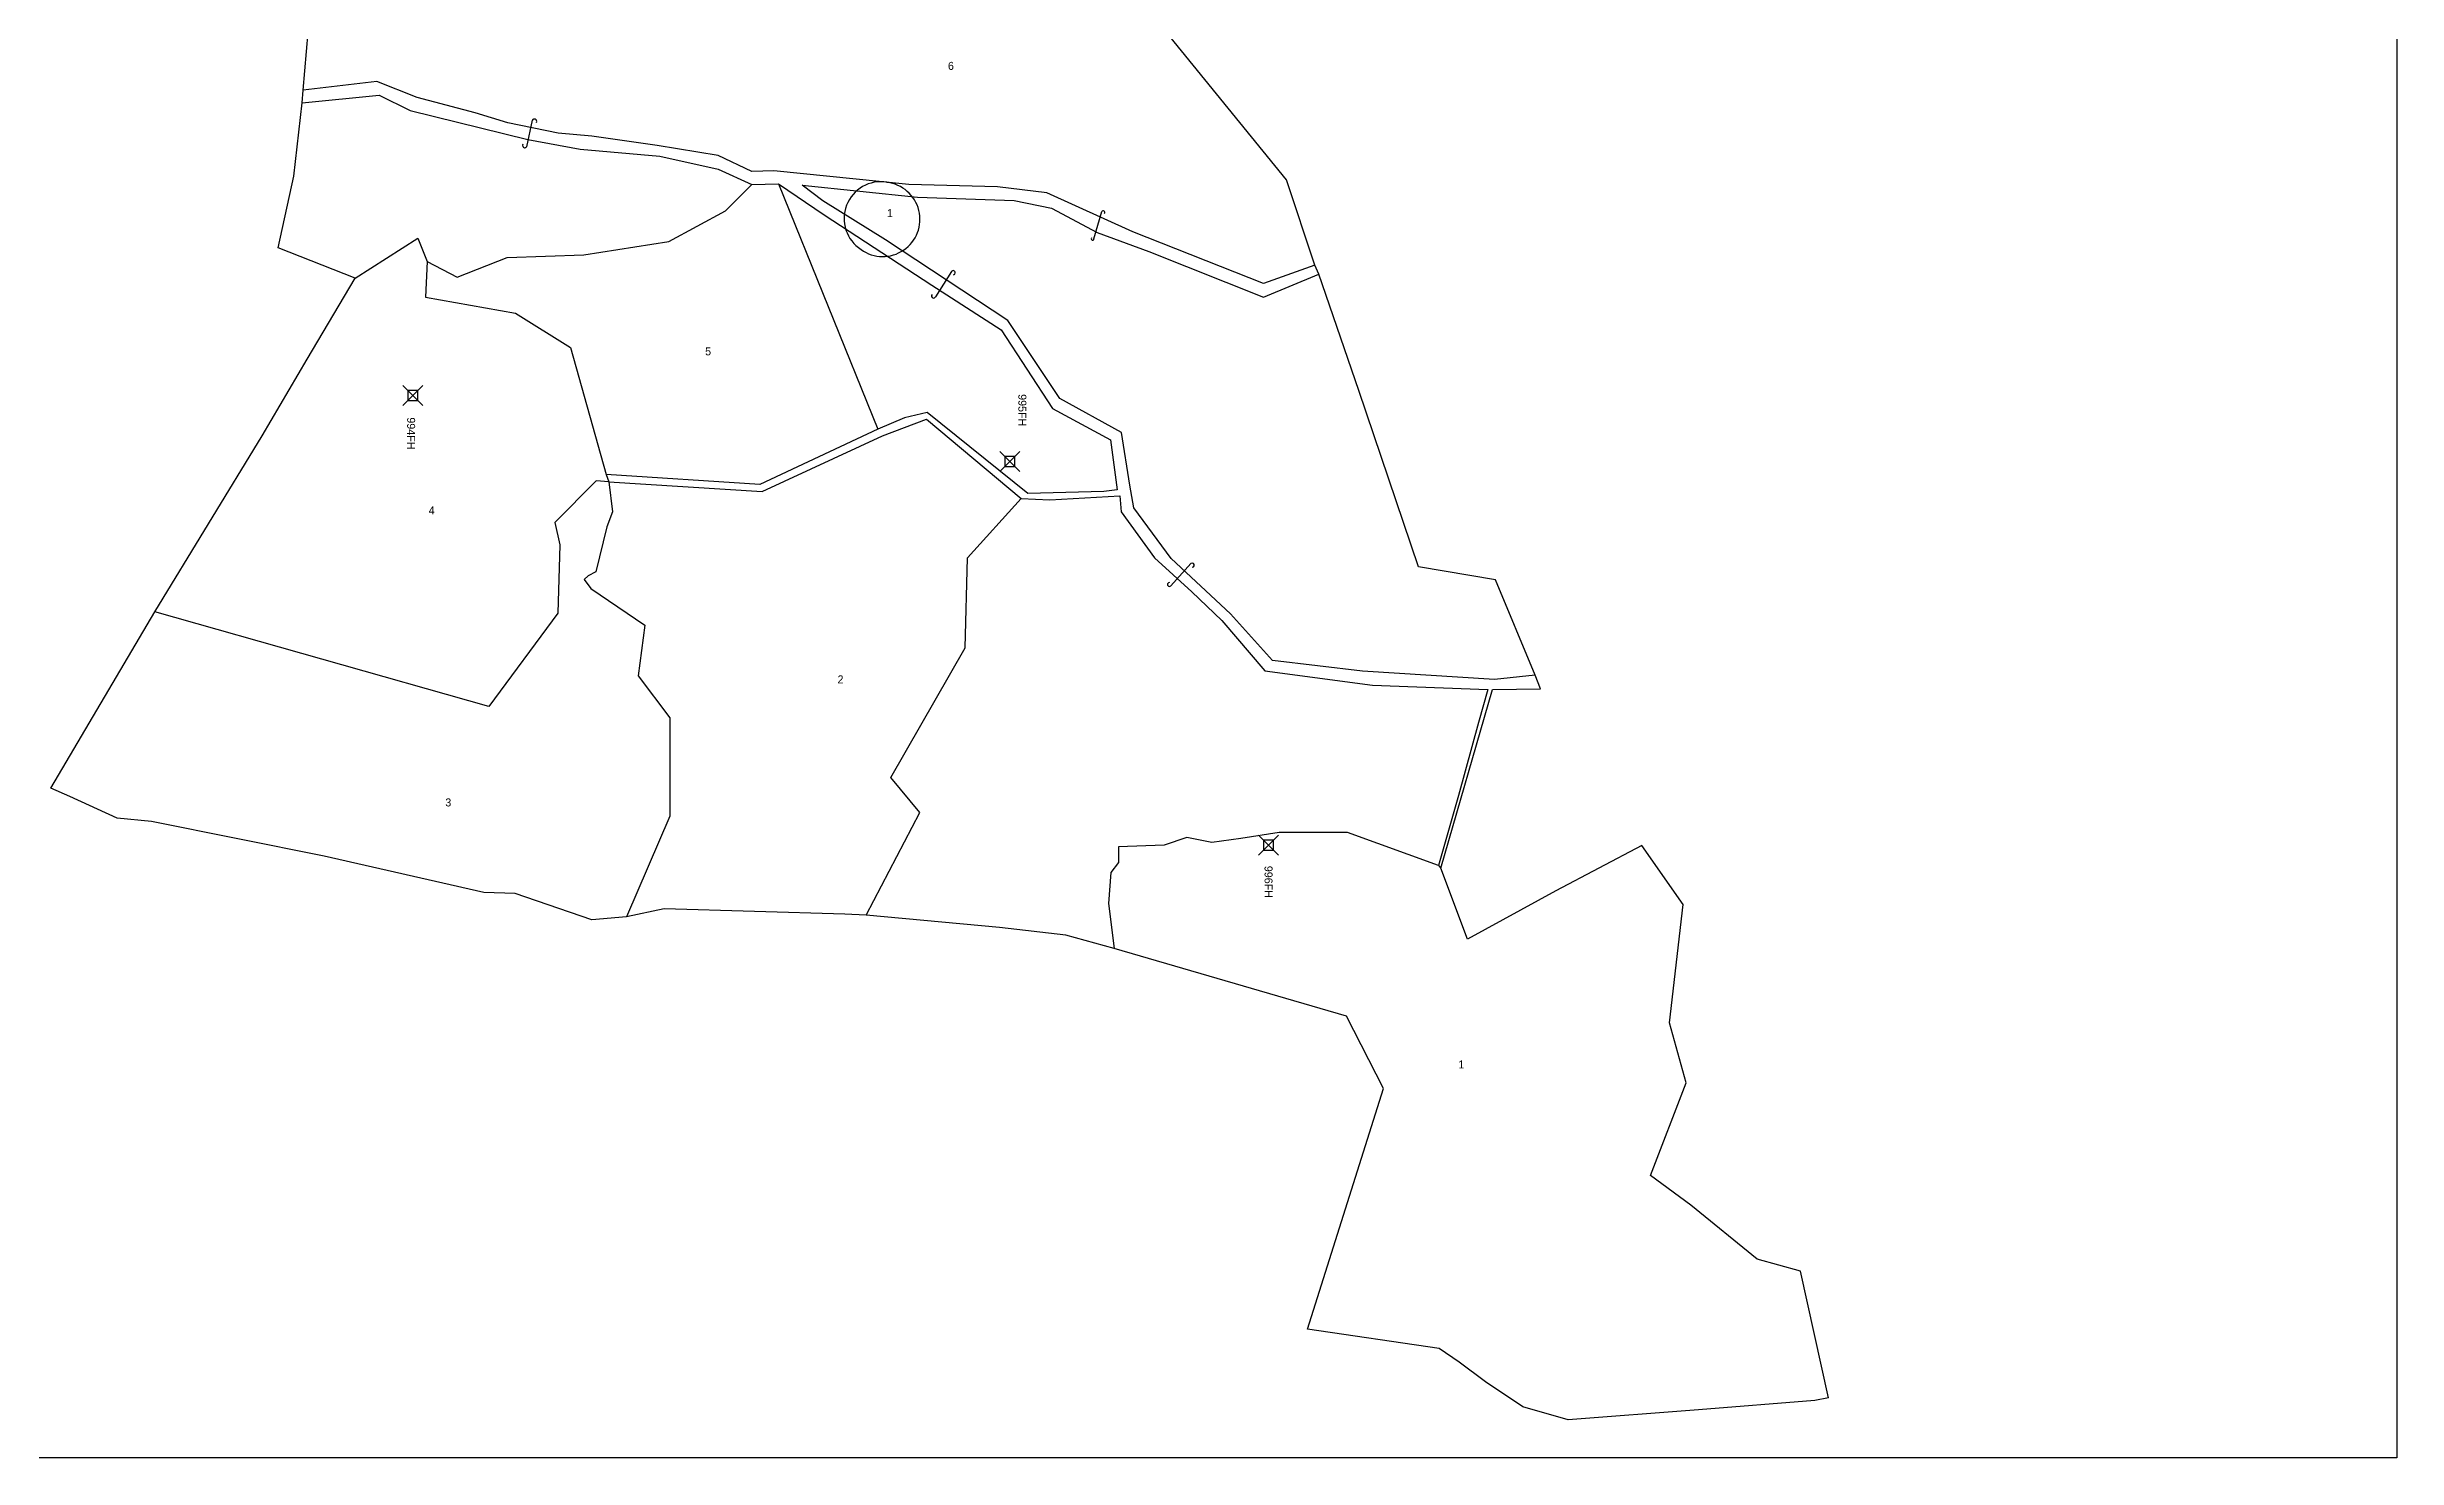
# Model space of a CAD drawing. Extents: x 149220 to 150985, y 177779 to 179546.
# Drawn here: x 149810 to 150985, y 177779 to 178484 of the extents above; entities that cross this region are included whole.
import ezdxf

# ---------------------------------------------------------------- set-up
doc = ezdxf.new("R2010")
doc.units = 0
doc.header["$MEASUREMENT"] = 0
doc.header["$PDMODE"] = 67
doc.header["$PDSIZE"] = 5
for name, color, linetype in [('BORDER-B', 3, 'CONTINUOUS'), ('IMAGE', 7, 'CONTINUOUS'), ('LINK', 4, 'CONTINUOUS'), ('NO', 1, 'CONTINUOUS'), ('PARCEL', 6, 'CONTINUOUS'), ('ROAD', 2, 'CONTINUOUS'), ('TRIG-P', 2, 'CONTINUOUS'), ('TRIG-T', 1, 'CONTINUOUS')]:
    doc.layers.add(name, color=color, linetype=linetype)
picture_1 = doc.add_image_def('image1.tif', size_in_pixel=(8329, 8338))

msp = doc.modelspace()

# ---------------------------------------------------------------- linework, layer by layer
at = {"layer": 'BORDER-B'}
for points in [[(150701, 177809.1), (150686.9, 177872.5), (150665.3, 177878.4), (150632.2, 177905.5), (150612, 177920.3), (150629.8, 177966.6), (150621.4, 177996.6), (150628.3, 178055.7), (150607.6, 178085.2), (150564.7, 178062.6), (150520.4, 178038.5), (150507.1, 178073.9), (150532.9, 178163.2), (150557, 178163.6), (150554.3, 178170.4), (150534.4, 178218.1), (150495.9, 178224.6), (150466.1, 178312.8), (150446.1, 178370.8), (150444.2, 178375.3), (150430, 178418.1), (150348.3, 178518.5)], [(150506.3, 177833.8), (150440.5, 177843.5), (150478.4, 177963.8), (150460, 178000), (150343.8, 178033.7), (150319.6, 178040.5), (150286.5, 178044.2), (150219.8, 178050.5), (150209.2, 178051), (150118.8, 178053.6), (150100, 178049.6), (150082.7, 178048.1), (150044.3, 178061.2), (150028.6, 178061.7), (149948.9, 178079.9), (149862.5, 178097.3), (149845.4, 178099), (149821.6, 178109.7), (149812.2, 178113.9), (149864.2, 178202), (149917.8, 178290.1), (149940.4, 178328.4), (149964.3, 178368.8), (149925.9, 178384.1), (149933.6, 178419.9), (149937.9, 178456.5), (149938.3, 178462.9), (149940.8, 178491.8)], [(150701, 177809.1), (150694.1, 177807.8), (150635.9, 177803.1), (150570.8, 177798.1), (150548.2, 177804.7), (150529.5, 177817.2), (150516.3, 177826.9), (150506.3, 177833.8)]]:
    msp.add_lwpolyline(points, dxfattribs=at)
at = {"layer": 'LINK'}
for points in [[(150052.8, 178447.8), (150050, 178434.5)], [(150333.6, 178388.6), (150337.6, 178402.2)], [(150262.4, 178372.2), (150254.5, 178359.6)], [(150382.2, 178226.3), (150372.1, 178215)]]:
    msp.add_lwpolyline(points, dxfattribs=at)
for centre, radius, start, end in [((150053.9, 178447.2), 1.21, 339.4543, 152.8562), ((150049.1, 178435.2), 1.11, 142.7321, 324.4459), ((150338.3, 178401.7), 0.839, 324.631, 143.354), ((150333, 178388.5), 0.658, 134.3593, 8.7961), ((150263.3, 178371.6), 1.06, 281.0176, 146.4011), ((150253.5, 178360), 1.05, 130.6301, 335.6701), ((150382.8, 178225.4), 1.06, 270, 124.2289), ((150371.5, 178215.8), 0.996, 90, 306.895)]:
    msp.add_arc(centre, radius, start, end, dxfattribs=at)
at = {"layer": 'PARCEL'}
for points in [[(150000.3, 178377.2), (150015.3, 178369.3), (150040.3, 178379.2), (150078.7, 178380.5), (150121.2, 178387.2), (150149.5, 178402.6), (150162.7, 178415.7)], [(150176, 178416.1), (150225.6, 178293.4)], [(149964.3, 178368.8), (149995.7, 178388.8), (150000.3, 178377.2), (149999.5, 178359.3), (150044.5, 178351.3), (150072, 178334.3), (150089.9, 178270.7)], [(150091.2, 178267), (150084.9, 178267.6), (150064.1, 178246.8), (150066.6, 178235.6), (150065.7, 178201.4), (150031.2, 178154.8), (149864.2, 178202)], [(150091.2, 178267), (150093, 178252), (150090.1, 178244.5), (150084.7, 178222), (150080.9, 178220), (150078.8, 178218.3), (150082.2, 178213.7), (150109.2, 178195.4), (150105.9, 178170), (150121.7, 178149.1), (150121.7, 178100), (150100, 178049.6)], [(150219.8, 178050.5), (150246.7, 178101.7), (150232.2, 178119.2), (150269.3, 178184.1), (150270.5, 178229.1), (150297.3, 178258.7)], [(150506, 178075.2), (150460.5, 178091.7), (150426.3, 178091.7), (150407.2, 178088.8), (150392.6, 178086.7), (150380.1, 178089.2), (150368.8, 178085.4), (150345.9, 178084.6), (150345.9, 178076.7), (150342.2, 178071.7), (150340.9, 178056.3), (150343.8, 178033.7)]]:
    msp.add_lwpolyline(points, dxfattribs=at)
for centre, radius, start, end in [((150227.2, 178398.7), 18.4, 80.6371, 237.3726), ((150228.1, 178398.3), 18.6, 234.5027, 83.5069)]:
    msp.add_arc(centre, radius, start, end, dxfattribs=at)
at = {"layer": 'ROAD'}
for points in [[(150444.2, 178375.3), (150418.4, 178366.2), (150353.2, 178392.1), (150310.2, 178411.5), (150285.4, 178414.6), (150241.2, 178415.7), (150173.7, 178422.6), (150162.7, 178422.2), (150145.9, 178430.2), (150115.4, 178435.2), (150082.7, 178439.8), (150065.9, 178441.3), (150040.7, 178446.6), (150024.3, 178451.6), (149995.4, 178459.2), (149975.2, 178467.2), (149938.3, 178462.9)], [(149937.9, 178456.5), (149976.3, 178460.3), (149991.9, 178452.7), (150050.6, 178438.2), (150076.9, 178433.3), (150116.6, 178429.8), (150145.9, 178423.4), (150162.7, 178415.7), (150176, 178416.1), (150198.9, 178400.5), (150252.6, 178365.4), (150287.3, 178343), (150313, 178303.7), (150342, 178288), (150345.3, 178263), (150338.7, 178262.3), (150300.6, 178261.3), (150250.3, 178301.7), (150238.9, 178299), (150225.6, 178293.4), (150166.6, 178265.7), (150089.9, 178270.7), (150091.2, 178267), (150167.9, 178262.3), (150227.9, 178290), (150249.9, 178298.4), (150297.3, 178258.7), (150311.7, 178258), (150346.7, 178260), (150347.3, 178252), (150364, 178229), (150382.7, 178212), (150397.6, 178197.8), (150419.2, 178172.5), (150472.9, 178165.5), (150530.6, 178163.2), (150526, 178146.8), (150516, 178110.2), (150506, 178075.2), (150507.1, 178073.9)], [(150554.3, 178170.4), (150533.9, 178168.2), (150468, 178172.4), (150423, 178177.8), (150402, 178201), (150372.3, 178228.8), (150353.6, 178254), (150351.7, 178265.4), (150347.5, 178291.7), (150316.7, 178308.8), (150290.7, 178347.7), (150229.4, 178388.1), (150198.1, 178407.5), (150187.8, 178415.3), (150245.4, 178409.3), (150293.8, 178407.7), (150312.5, 178403.9), (150335.3, 178391.7), (150361.2, 178382.2), (150418.4, 178359.3), (150446.1, 178370.8)]]:
    msp.add_lwpolyline(points, dxfattribs=at)
at = {"layer": 'TRIG-P'}
for p in [(149993.2, 178310.3), (150291.7, 178277.3), (150420.9, 178085.5)]:
    msp.add_point(p, dxfattribs=at)

# ---------------------------------------------------------------- texts
at = {"layer": 'NO'}
for s, p in [('6', (150260.7, 178473)), ('1', (150230.2, 178399.4)), ('5', (150139.3, 178330.3)), ('4', (150001.1, 178250.8)), ('2', (150205.5, 178166.3)), ('3', (150009.4, 178104.8)), ('1', (150515.9, 177973.8))]:
    msp.add_text(s, height=4, dxfattribs=at).set_placement(p)
at = {"layer": 'TRIG-T'}
for s, p in [('995FH', (150295.9, 178310.9)), ('994FH', (149990.3, 178299.3)), ('996FH', (150419, 178075.1))]:
    msp.add_text(s, height=4, rotation=270, dxfattribs=at).set_placement(p)

# ---------------------------------------------------------------- pictures from other files: only their frames are drawn
at = {"layer": 'IMAGE'}
image = msp.add_image(picture_1, insert=(149219.8, 177779.1), size_in_units=(1765.3, 1767.3), dxfattribs=at)
image.dxf.flags = 15

doc.saveas('drawing.dxf')
